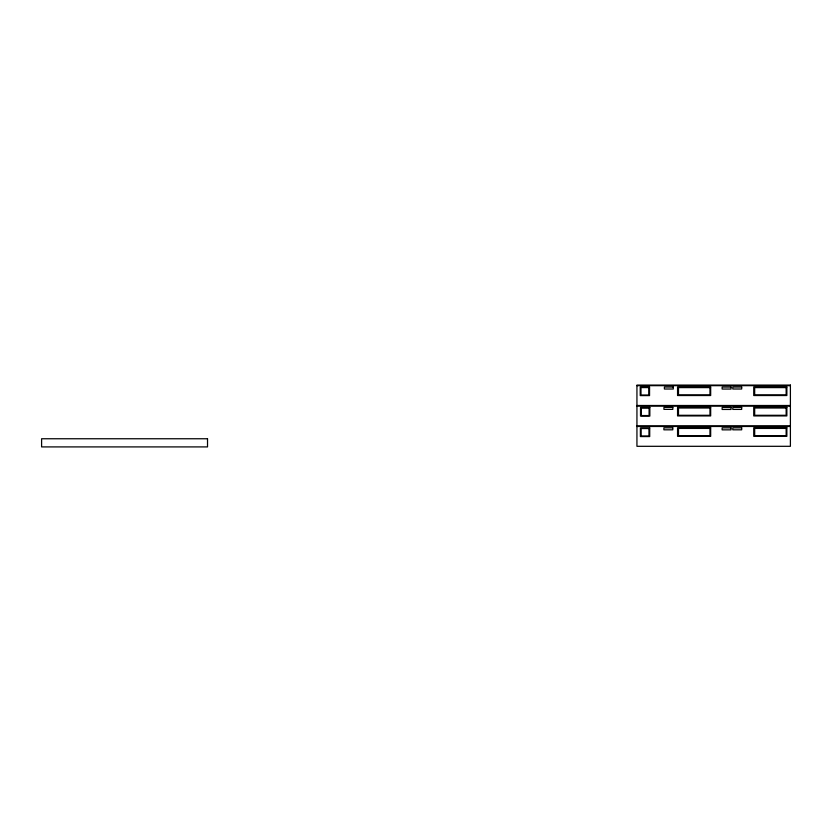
<?xml version="1.0" encoding="UTF-8"?>
<svg xmlns="http://www.w3.org/2000/svg" width="832" height="832" viewBox="0 0 832 832"><rect width="100%" height="100%" fill="white"/><g stroke="black" fill="none" stroke-linecap="round" stroke-linejoin="round"><path stroke-width="1.25" d="M636.938 385.663L790.4 385.663M636.938 405.496L790.4 405.496M636.938 406.068L790.4 406.068M636.938 425.901L790.4 425.901M636.938 426.473L790.4 426.473M790.4 385.081L636.938 385.081L636.938 446.306L790.4 446.306L790.4 385.081M649.553 386.953L640.234 386.953L640.234 395.595L649.553 395.595L649.553 386.953M673.275 387.026L664.394 387.026L664.394 389.012L673.275 389.012L673.275 387.026M710.674 386.963L677.56 386.963L677.56 395.522L710.674 395.522L710.674 386.963M731.026 387.057L722.134 387.057L722.134 389.043L731.026 389.043L731.026 387.057M741.697 387.015L732.805 387.015L732.805 389.002L741.697 389.002L741.697 387.015M786.854 386.963L753.74 386.963L753.74 395.522L786.854 395.522L786.854 386.963M648.804 387.577L640.983 387.577L640.983 395.044L648.804 395.044L648.804 387.577M709.977 387.598L678.496 387.598L678.496 394.888L709.977 394.888L709.977 387.598M786.157 387.598L754.676 387.598L754.676 394.888L786.157 394.888L786.157 387.598M672.818 407.399L663.936 407.399L663.936 409.375L672.818 409.375L672.818 407.399M710.674 407.368L677.56 407.368L677.56 415.927L710.674 415.927L710.674 407.368M786.854 407.368L753.74 407.368L753.74 415.927L786.854 415.927L786.854 407.368M649.844 407.472L640.515 407.472L640.515 416.104L649.844 416.104L649.844 407.472M731.026 407.462L722.134 407.462L722.134 409.448L731.026 409.448L731.026 407.462M741.697 407.42L732.805 407.42L732.805 409.406L741.697 409.406L741.697 407.42M649.095 408.086L641.274 408.086L641.274 415.553L649.095 415.553L649.095 408.086M709.977 408.002L678.496 408.002L678.496 415.293L709.977 415.293L709.977 408.002M786.157 408.002L754.676 408.002L754.676 415.293L786.157 415.293L786.157 408.002M672.786 427.835L663.894 427.835L663.894 429.822L672.786 429.822L672.786 427.835M710.674 427.773L677.56 427.773L677.56 436.332L710.674 436.332L710.674 427.773M741.697 427.835L732.805 427.835L732.805 429.811L741.697 429.811L741.697 427.835M786.854 427.773L753.74 427.773L753.74 436.332L786.854 436.332L786.854 427.773M649.719 427.918L640.39 427.918L640.39 436.561L649.719 436.561L649.719 427.918M731.026 427.866L722.134 427.866L722.134 429.853L731.026 429.853L731.026 427.866M648.97 428.542L641.15 428.542L641.15 436.01L648.97 436.01L648.97 428.542M709.977 428.418L678.496 428.418L678.496 435.698L709.977 435.698L709.977 428.418M786.157 428.418L754.676 428.418L754.676 435.698L786.157 435.698L786.157 428.418M207.522 438.755L41.6 438.755L41.6 446.909L207.522 446.909L207.522 438.755"/></g></svg>
